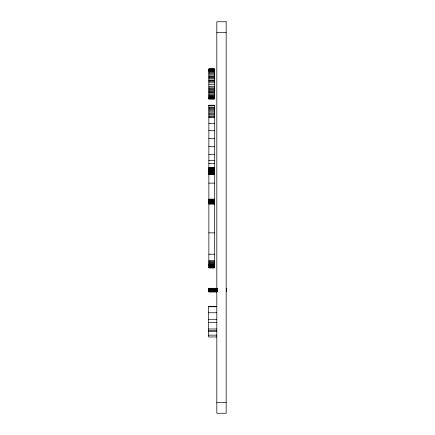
<?xml version="1.0" encoding="UTF-8"?>
<svg xmlns="http://www.w3.org/2000/svg" width="435" height="435" viewBox="0 0 435 435"><rect width="100%" height="100%" fill="white"/><g stroke="black" fill="none" stroke-linecap="round" stroke-linejoin="round"><path stroke-width="0.65" d="M216.809 32.625L226.167 32.625M208.865 98.914L214.488 98.946L214.488 68.958L208.865 68.958L208.865 98.946M208.865 69.083L214.488 69.007M208.865 69.127L214.488 69.127M208.865 69.257L214.488 69.257M208.865 69.323L214.488 69.323M208.865 69.595L214.488 69.595M208.865 69.932L214.488 69.932M208.865 70.34L214.488 70.34M208.865 70.753L214.488 70.753M208.865 71.226L214.488 71.226M208.865 71.753L214.488 71.753M208.865 72.689L214.488 72.689M208.865 73.727L214.488 73.727M208.865 74.847L214.488 74.847M208.865 76.054L214.488 76.054M208.865 76.843L214.488 76.843M208.865 77.664L214.488 77.664M208.865 78.512L214.488 78.512M208.865 80.045L214.488 80.045M208.865 80.709L214.488 80.709M208.865 81.388L214.488 81.388M208.865 82.846L214.488 82.846M208.865 84.765L214.488 84.765M208.865 86.326L214.488 86.326M208.865 87.865L214.488 87.865M208.865 88.783L214.488 88.783M208.865 89.681L214.488 89.681M208.865 90.556L214.488 90.556M208.865 91.383L214.488 91.383M208.865 92.177L214.488 92.177M208.865 92.932L214.488 92.932M208.865 94.063L214.488 94.063M208.865 95.102L214.488 95.102M208.865 95.852L214.488 95.852M208.865 96.532L214.488 96.532M208.865 97.135L214.488 97.135M208.865 97.663L214.488 97.663M208.865 98.109L214.488 98.109M208.865 98.402L214.488 98.402M208.865 98.636L214.488 98.663M208.865 105.303L214.488 105.303M208.865 105.346L214.488 105.346M208.865 105.477L214.488 105.477M208.865 107.151L214.488 107.151M208.865 107.967L214.488 107.967M208.865 108.88L214.488 108.88M208.865 109.87L214.488 109.87M208.865 110.958L214.488 110.958M208.865 112.099L214.488 112.099M208.865 113.328L214.488 113.328M208.865 114.595L214.488 114.595M208.865 115.938L214.488 115.938M208.865 116.808L214.488 116.808M208.865 117.706L214.488 117.706M208.865 123.632L214.488 123.632M208.865 130.707L214.488 130.707M208.865 138.618L214.488 138.618M208.865 146.704L214.488 146.704M208.865 154.294L214.488 154.294M208.865 160.678L214.488 160.678M208.865 163.62L214.488 163.62M208.865 167.399L214.488 167.399M208.865 167.856L214.488 167.856M208.865 168.323L214.488 168.323M208.865 168.791L214.488 168.791M208.865 169.258L214.488 169.258M208.865 169.732L214.488 169.732M208.865 169.998L214.488 169.998M208.865 170.259L214.488 170.259M208.865 170.52L214.488 170.52M208.865 170.776L214.488 170.776M208.865 171.02L214.488 171.02M208.865 171.265L214.488 171.265M208.865 171.493L214.488 171.493M208.865 171.961L214.488 171.961M208.865 172.401L214.488 172.401M208.865 172.815L214.488 172.815M208.865 173.201L214.488 173.201M208.865 173.489L214.488 173.489M208.865 173.75L214.488 173.75M208.865 173.984L214.488 173.984M208.865 174.185L214.488 174.185M208.865 174.348L214.488 174.348M208.865 174.484L214.488 174.484M214.488 174.587L208.865 174.652L214.488 174.68M208.865 183.124L214.488 183.124M208.865 199.121L214.488 199.121M208.865 199.328L214.488 199.328M208.865 199.54L214.488 199.54M208.865 199.752L214.488 199.752M208.865 199.964L214.488 199.964M208.865 200.182L214.488 200.182M208.865 200.394L214.488 200.394M208.865 200.606L214.488 200.606M208.865 200.812L214.488 200.812M208.865 201.019L214.488 201.019M208.865 201.22L214.488 201.22M208.865 201.416L214.488 201.416M208.865 201.927L214.488 201.927M208.865 202.454L214.488 202.454M208.865 202.927L214.488 202.927M208.865 203.053L214.488 203.053M208.865 203.178L214.488 203.178M208.865 203.286L214.488 203.286M208.865 203.384L214.488 203.384M208.865 203.466L214.488 203.466M208.865 203.542L214.488 203.542M208.865 203.651L214.488 203.651M214.488 203.738L208.865 203.738L214.488 203.846M208.865 203.988L214.488 203.988M208.865 232.866L214.488 232.866M208.865 254.214L214.488 254.214M208.865 260.516L214.488 260.516M208.865 261.37L214.488 261.37M208.865 262.207L214.488 262.207M208.865 263.034L214.488 263.034M208.865 263.833L214.488 263.833M208.865 264.301L214.488 264.301M208.865 264.752L214.488 264.752M208.865 265.181L214.488 265.181M208.865 265.589L214.488 265.589M208.865 265.97L214.488 265.97M208.865 266.329L214.488 266.329M208.865 267.177L214.488 267.177M208.865 267.308L214.488 267.308M208.865 267.427L214.488 267.427M208.865 267.525L214.488 267.525M208.865 267.607L214.488 267.607M208.865 267.704L214.488 267.704M208.865 267.808L214.488 267.77M216.989 288.296L208.865 288.285L208.865 291.863L216.989 291.863M208.865 288.389L216.989 288.378M208.865 288.427L216.989 288.443M208.865 288.563L216.989 288.535M208.865 288.644L216.989 288.617M208.865 288.748L216.989 288.682M208.865 288.786L216.989 288.807M208.865 288.894L216.989 288.894M208.865 288.987L216.989 288.987M208.865 289.09L216.989 289.128M208.865 289.215L216.989 289.215M208.865 289.313L216.989 289.313M208.865 289.427L216.989 289.4M208.865 289.558L216.989 289.492M216.989 289.618L208.865 289.656L216.989 289.732M208.865 289.846L216.989 289.846M208.865 289.966L216.989 289.966M208.865 290.08L216.989 290.08M208.865 290.188L216.989 290.188M208.865 290.297L216.989 290.297M208.865 290.449L216.989 290.401M208.865 290.504L216.989 290.564L208.865 290.629M208.865 290.721L216.989 290.721M208.865 290.836L216.989 290.781M208.865 290.933L216.989 290.885M208.865 290.982L216.989 290.982M208.865 291.037L216.989 291.086M208.865 291.156L216.989 291.2M208.865 291.227L216.989 291.276M208.865 291.309L216.989 291.374M208.865 291.461L216.989 291.417M216.989 291.499L208.865 291.553L216.989 291.591M208.865 291.744L216.989 291.684M208.865 291.831L216.989 291.814M208.534 306.593L216.809 306.593M208.534 306.735L216.809 306.735M208.534 312.749L216.809 312.749M208.534 319.295L216.809 319.295M208.534 322.433L216.809 322.433M208.534 328.974L216.809 328.974M208.534 330.595L216.809 330.595M208.534 331.372L216.809 331.372M208.534 335.135L216.809 335.135M216.809 336.967L208.534 336.967L208.534 306.381M216.809 402.375L226.167 402.375M226.466 288.285L226.466 291.863M226.167 21.75L216.809 21.75L216.809 413.25L226.167 413.25L226.167 21.75M214.488 98.805L208.865 98.805L214.488 98.821M214.488 105.227L208.865 105.248L208.865 267.857L214.488 267.857L214.488 105.227"/></g></svg>
